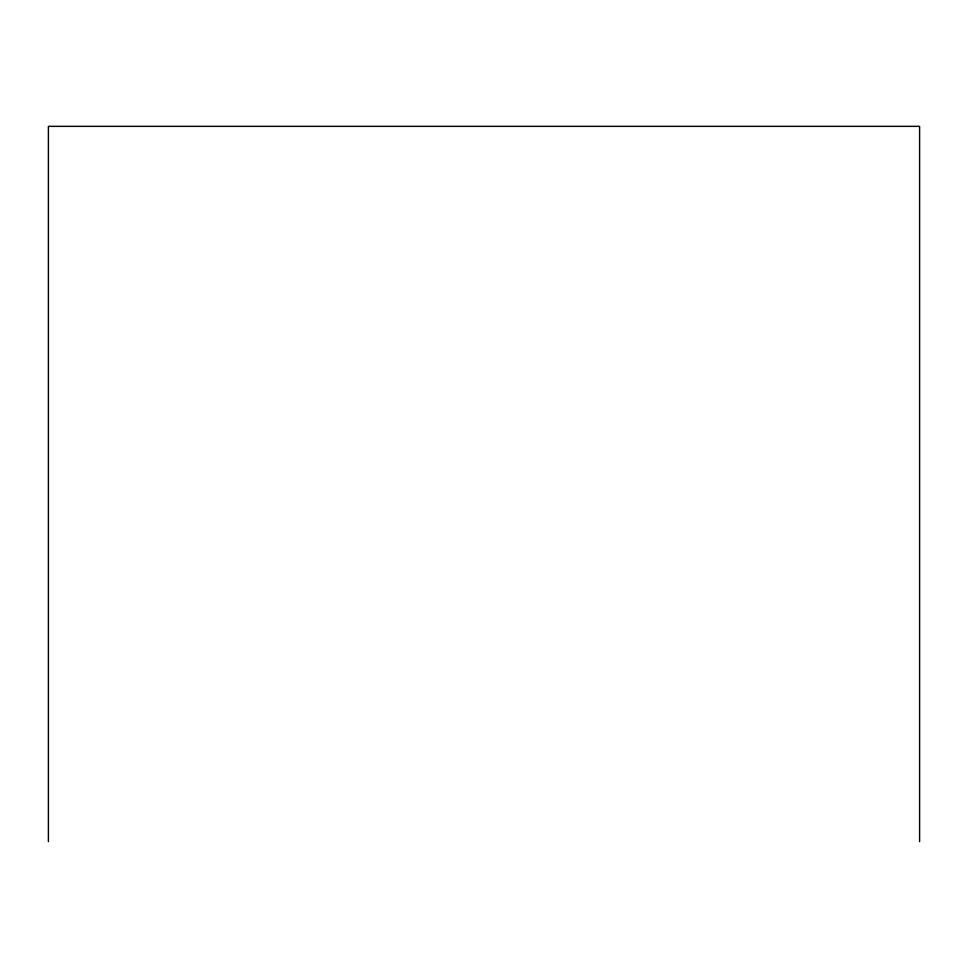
<?xml version="1.0" encoding="UTF-8"?>
<svg xmlns="http://www.w3.org/2000/svg" width="968" height="968" viewBox="0 0 968 968"><rect width="100%" height="100%" fill="white"/><g stroke="black" fill="none" stroke-linecap="round" stroke-linejoin="round"><path stroke-width="1.45" d="M919.6 841.652L919.6 126.348L48.4 126.348L48.4 841.652"/></g></svg>
